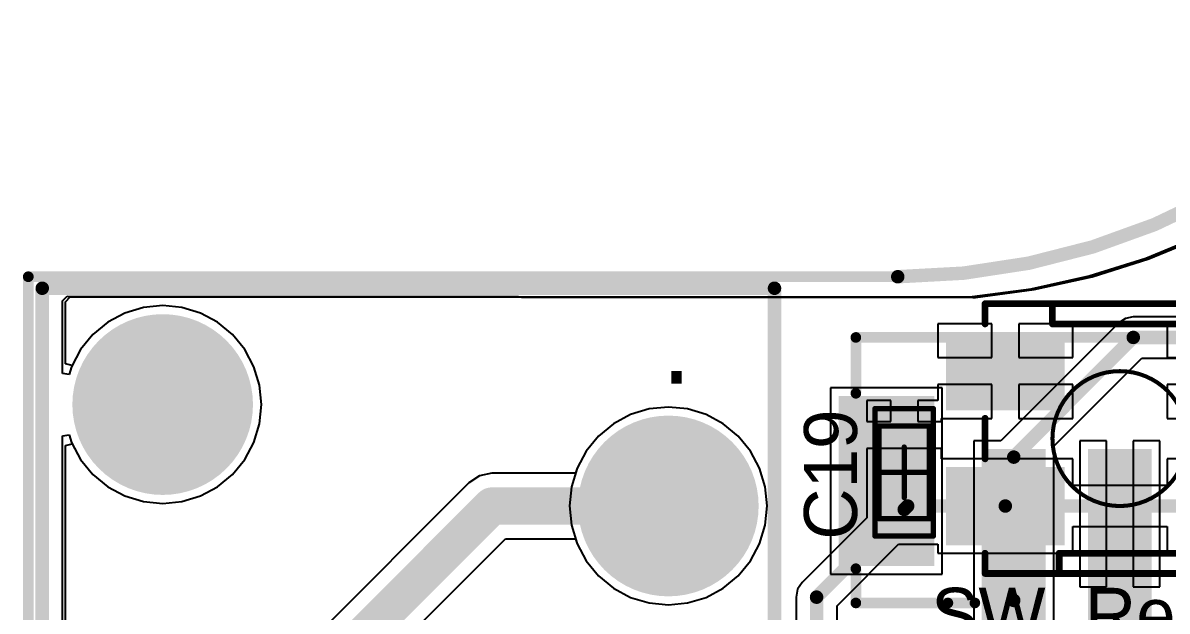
# Model space of a CAD drawing. Header units: millimetres. Extents: x 119.5 to 187.2, y 82 to 144.9.
# Drawn here: x 122.58 to 144.15, y 130.99 to 142.07 of the extents above; entities that cross this region are included whole.
import ezdxf

# ---------------------------------------------------------------- set-up
doc = ezdxf.new("R2010")
doc.units = ezdxf.units.MM
for name, color, linetype in [('BottomLayer', 5, 'Continuous'), ('BottomOverlay', 54, 'Continuous'), ('BottomPaste', 16, 'Continuous'), ('BottomSolder', 6, 'Continuous'), ('Mechanical1', 6, 'Continuous'), ('Mechanical13', 56, 'Continuous'), ('Mechanical15', 56, 'Continuous'), ('PadHoleLayer', 156, 'Continuous'), ('TopLayer', 1, 'Continuous'), ('TopOverlay', 2, 'Continuous'), ('TopPaste', 8, 'Continuous'), ('TopSolder', 216, 'Continuous')]:
    doc.layers.add(name, color=color, linetype=linetype)

msp = doc.modelspace()

# ---------------------------------------------------------------- linework, layer by layer
at = {"layer": 'BottomLayer'}
for p, q in [((143.803, 137.623), (144.837, 138.051)), ((142.736, 137.286), (143.803, 137.623)), ((141.644, 137.044), (142.736, 137.286)), ((140.534, 136.898), (141.644, 137.044)), ((123.386, 136.816), (123.476, 136.906)), ((123.386, 135.649), (123.386, 136.816)), ((123.476, 136.906), (140.487, 136.896)), ((125.217, 136.743), (124.854, 136.707)), ((125.58, 136.707), (125.217, 136.743)), ((140.487, 136.896), (140.534, 136.898)), ((124.504, 136.601), (124.182, 136.429)), ((124.854, 136.707), (124.504, 136.601)), ((125.93, 136.601), (125.58, 136.707)), ((126.252, 136.429), (125.93, 136.601)), ((143.51, 136.532), (143.361, 136.503)), ((150.461, 136.532), (143.51, 136.532)), ((124.182, 136.429), (123.9, 136.197)), ((126.534, 136.197), (126.252, 136.429)), ((143.235, 136.419), (141.012, 134.195)), ((143.361, 136.503), (143.235, 136.419)), ((123.9, 136.197), (123.668, 135.915)), ((126.766, 135.915), (126.534, 136.197)), ((123.668, 135.915), (123.509, 135.618)), ((126.938, 135.593), (126.766, 135.915)), ((123.509, 135.618), (123.386, 135.649)), ((142.01, 134.095), (143.671, 135.756)), ((143.671, 135.756), (148.607, 135.756)), ((127.044, 135.243), (126.938, 135.593)), ((127.08, 134.88), (127.044, 135.243)), ((139.91, 135.195), (137.802, 135.195)), ((137.802, 135.195), (137.802, 131.687)), ((139.91, 131.687), (139.91, 135.195)), ((127.044, 134.517), (127.08, 134.88)), ((134.384, 134.797), (134.034, 134.691)), ((134.747, 134.833), (134.384, 134.797)), ((135.11, 134.797), (134.747, 134.833)), ((135.46, 134.691), (135.11, 134.797)), ((134.034, 134.691), (133.712, 134.519)), ((135.782, 134.519), (135.46, 134.691)), ((126.938, 134.167), (127.044, 134.517)), ((133.712, 134.519), (133.43, 134.287)), ((136.064, 134.287), (135.782, 134.519)), ((123.386, 134.111), (123.509, 134.142)), ((123.509, 134.142), (123.668, 133.845)), ((126.766, 133.845), (126.938, 134.167)), ((133.43, 134.287), (133.198, 134.005)), ((136.296, 134.005), (136.064, 134.287)), ((141.012, 134.195), (140.502, 134.195)), ((140.502, 134.195), (140.502, 128.187)), ((143.002, 134.195), (142.502, 134.195)), ((142.502, 134.195), (142.502, 131.445)), ((143.002, 131.445), (143.002, 134.195)), ((144.01, 134.195), (143.51, 134.195)), ((143.51, 134.195), (143.51, 131.445)), ((144.01, 131.445), (144.01, 134.195)), ((123.386, 122.429), (123.386, 134.111)), ((133.198, 134.005), (133.026, 133.683)), ((136.468, 133.683), (136.296, 134.005)), ((142.01, 128.187), (142.01, 134.095)), ((123.668, 133.845), (123.9, 133.563)), ((126.534, 133.563), (126.766, 133.845)), ((123.9, 133.563), (124.182, 133.331)), ((126.252, 133.331), (126.534, 133.563)), ((133.026, 133.683), (132.92, 133.333)), ((136.574, 133.333), (136.468, 133.683)), ((124.182, 133.331), (124.504, 133.159)), ((125.93, 133.159), (126.252, 133.331)), ((132.92, 133.333), (132.884, 132.97)), ((136.61, 132.97), (136.574, 133.333)), ((124.504, 133.159), (124.854, 133.053)), ((125.58, 133.053), (125.93, 133.159)), ((124.854, 133.053), (125.217, 133.017)), ((125.217, 133.017), (125.58, 133.053)), ((132.884, 132.97), (132.92, 132.607)), ((136.574, 132.607), (136.61, 132.97)), ((132.92, 132.607), (133.026, 132.257)), ((136.468, 132.257), (136.574, 132.607)), ((133.026, 132.257), (133.198, 131.935)), ((136.296, 131.935), (136.468, 132.257)), ((133.198, 131.935), (133.43, 131.653)), ((136.064, 131.653), (136.296, 131.935)), ((133.43, 131.653), (133.712, 131.421)), ((135.782, 131.421), (136.064, 131.653)), ((137.802, 131.687), (139.91, 131.687)), ((133.712, 131.421), (134.034, 131.249)), ((135.46, 131.249), (135.782, 131.421)), ((142.502, 131.445), (143.002, 131.445)), ((143.51, 131.445), (144.01, 131.445)), ((134.034, 131.249), (134.384, 131.143)), ((134.384, 131.143), (134.747, 131.107)), ((134.747, 131.107), (135.11, 131.143)), ((135.11, 131.143), (135.46, 131.249))]:
    msp.add_line(p, q, dxfattribs=at)
for points, const_width in [([(124.417, 134.88, 1), (126.017, 134.88, 1)], 1.6), ([(143.446, 136.144, 1), (143.573, 136.144, 1)], 0.127), ([(143.446, 136.144, 1), (143.573, 136.144, 1)], 0.127), ([(133.947, 132.97, 1), (135.547, 132.97, 1)], 1.6), ([(141.193, 133.89, 1), (141.32, 133.89, 1)], 0.127), ([(141.193, 133.89, 1), (141.32, 133.89, 1)], 0.127), ([(141.193, 131.191, 1), (141.32, 131.191, 1)], 0.127), ([(141.193, 131.191, 1), (141.32, 131.191, 1)], 0.127)]:
    msp.add_lwpolyline(points, format="xyb", close=True, dxfattribs=dict(at, const_width=const_width))
at = {"layer": 'BottomLayer', "const_width": 0.254}
for points in [[(141.256, 133.89), (143.51, 136.144)], [(143.51, 136.144), (150.622, 136.144)], [(141.256, 131.191), (141.256, 133.89)], [(141.256, 127.565), (141.256, 131.191)]]:
    msp.add_lwpolyline(points, dxfattribs=at)
at = {"layer": 'BottomLayer'}
for points in [[(138.056, 131.941), (139.656, 131.941), (138.056, 134.941), (139.656, 134.941)], [(140.756, 128.441), (141.756, 128.441), (140.756, 133.941), (141.756, 133.941)], [(142.756, 128.441), (143.756, 128.441), (142.756, 133.941), (143.756, 133.941)]]:
    msp.add_solid(points, dxfattribs=at)
at = {"layer": 'BottomOverlay'}
for points, const_width in [([(122.947, 119.507), (122.947, 137.07)], 0.254), ([(122.947, 137.07), (136.747, 137.07)], 0.254), ([(136.747, 119.47), (136.747, 137.07)], 0.254), ([(138.281, 136.144), (148.231, 136.144)], 0.2), ([(138.281, 135.091), (138.281, 136.144)], 0.2), ([(138.281, 131.144), (138.281, 131.789)], 0.2), ([(138.281, 131.144), (140.016, 131.144)], 0.2), ([(140.016, 131.144), (140.524, 131.144)], 0.2)]:
    msp.add_lwpolyline(points, dxfattribs=dict(at, const_width=const_width))
for points, const_width in [([(122.884, 137.07, 1), (123.011, 137.07, 1)], 0.127), ([(122.884, 137.07, 1), (123.011, 137.07, 1)], 0.127), ([(136.684, 137.07, 1), (136.811, 137.07, 1)], 0.127), ([(136.684, 137.07, 1), (136.811, 137.07, 1)], 0.127), ([(138.231, 136.144, 1), (138.331, 136.144, 1)], 0.1), ([(138.231, 136.144, 1), (138.331, 136.144, 1)], 0.1), ([(138.231, 135.091, 1), (138.331, 135.091, 1)], 0.1), ([(138.231, 131.789, 1), (138.331, 131.789, 1)], 0.1), ([(138.231, 131.144, 1), (138.331, 131.144, 1)], 0.1), ([(138.231, 131.144, 1), (138.331, 131.144, 1)], 0.1), ([(139.966, 131.144, 1), (140.066, 131.144, 1)], 0.1), ([(139.966, 131.144, 1), (140.066, 131.144, 1)], 0.1), ([(140.474, 131.144, 1), (140.574, 131.144, 1)], 0.1)]:
    msp.add_lwpolyline(points, format="xyb", close=True, dxfattribs=dict(at, const_width=const_width))
at = {"layer": 'BottomPaste'}
for points in [[(138.056, 131.941), (139.656, 131.941), (138.056, 134.941), (139.656, 134.941)], [(140.756, 128.441), (141.756, 128.441), (140.756, 133.941), (141.756, 133.941)], [(142.756, 128.441), (143.756, 128.441), (142.756, 133.941), (143.756, 133.941)]]:
    msp.add_solid(points, dxfattribs=at)
at = {"layer": 'BottomSolder', "const_width": 1.702}
for points in [[(124.366, 134.88, 1), (126.068, 134.88, 1)], [(133.896, 132.97, 1), (135.598, 132.97, 1)]]:
    msp.add_lwpolyline(points, format="xyb", close=True, dxfattribs=at)
at = {"layer": 'BottomSolder'}
for points in [[(137.954, 131.839), (139.758, 131.839), (137.954, 135.043), (139.758, 135.043)], [(140.654, 128.339), (141.858, 128.339), (140.654, 134.043), (141.858, 134.043)], [(142.654, 128.339), (143.858, 128.339), (142.654, 134.043), (143.858, 134.043)]]:
    msp.add_solid(points, dxfattribs=at)
at = {"layer": 'Mechanical1', "const_width": 0.254}
msp.add_lwpolyline([(148.85, 141.94, -0.222929), (139.07, 137.287)], format="xyb", dxfattribs=at)
at = {"layer": 'Mechanical1', "const_width": 0.2}
for points in [[(122.682, 137.287), (139.07, 137.287)], [(122.686, 82.169), (122.686, 137.287)]]:
    msp.add_lwpolyline(points, dxfattribs=at)
at = {"layer": 'Mechanical1'}
for points, const_width in [([(122.632, 137.287, 1), (122.732, 137.287, 1)], 0.1), ([(122.636, 137.287, 1), (122.736, 137.287, 1)], 0.1), ([(139.007, 137.287, 1), (139.134, 137.287, 1)], 0.127), ([(139.02, 137.287, 1), (139.12, 137.287, 1)], 0.1)]:
    msp.add_lwpolyline(points, format="xyb", close=True, dxfattribs=dict(at, const_width=const_width))
at = {"layer": 'Mechanical13', "const_width": 0.1}
for points in [[(138.717, 134.479), (139.667, 134.479)], [(138.717, 132.729), (138.717, 134.479)], [(139.667, 132.729), (139.667, 134.479)], [(138.717, 132.729), (139.667, 132.729)]]:
    msp.add_lwpolyline(points, dxfattribs=at)
at = {"layer": 'Mechanical13', "const_width": 0.05}
for points in [[(138.692, 134.479, 1), (138.742, 134.479, 1)], [(138.692, 134.479, 1), (138.742, 134.479, 1)], [(139.642, 134.479, 1), (139.692, 134.479, 1)], [(139.642, 134.479, 1), (139.692, 134.479, 1)], [(138.692, 132.729, 1), (138.742, 132.729, 1)], [(138.692, 132.729, 1), (138.742, 132.729, 1)], [(139.642, 132.729, 1), (139.692, 132.729, 1)], [(139.642, 132.729, 1), (139.692, 132.729, 1)]]:
    msp.add_lwpolyline(points, format="xyb", close=True, dxfattribs=at)
at = {"layer": 'Mechanical15', "const_width": 0.1}
for points in [[(138.642, 134.804), (139.742, 134.804)], [(138.642, 132.404), (138.642, 134.804)], [(139.742, 132.404), (139.742, 134.804)], [(139.192, 133.129), (139.192, 134.079)], [(138.717, 133.604), (139.667, 133.604)], [(138.642, 132.404), (139.742, 132.404)]]:
    msp.add_lwpolyline(points, dxfattribs=at)
at = {"layer": 'Mechanical15', "const_width": 0.05}
for points in [[(138.617, 134.804, 1), (138.667, 134.804, 1)], [(138.617, 134.804, 1), (138.667, 134.804, 1)], [(139.717, 134.804, 1), (139.767, 134.804, 1)], [(139.717, 134.804, 1), (139.767, 134.804, 1)], [(139.167, 134.079, 1), (139.217, 134.079, 1)], [(138.692, 133.604, 1), (138.742, 133.604, 1)], [(139.642, 133.604, 1), (139.692, 133.604, 1)], [(139.167, 133.129, 1), (139.217, 133.129, 1)], [(138.617, 132.404, 1), (138.667, 132.404, 1)], [(138.617, 132.404, 1), (138.667, 132.404, 1)], [(139.717, 132.404, 1), (139.767, 132.404, 1)], [(139.717, 132.404, 1), (139.767, 132.404, 1)]]:
    msp.add_lwpolyline(points, format="xyb", close=True, dxfattribs=at)
at = {"layer": 'PadHoleLayer', "const_width": 1}
for points in [[(124.717, 134.88, 1), (125.717, 134.88, 1)], [(134.247, 132.97, 1), (135.247, 132.97, 1)]]:
    msp.add_lwpolyline(points, format="xyb", close=True, dxfattribs=at)
at = {"layer": 'TopLayer'}
for p, q in [((143.744, 137.637), (144.777, 138.065)), ((142.676, 137.301), (143.744, 137.637)), ((141.584, 137.058), (142.676, 137.301)), ((140.474, 136.912), (141.584, 137.058)), ((123.326, 136.831), (123.416, 136.92)), ((123.326, 135.467), (123.326, 136.831)), ((123.416, 136.92), (140.427, 136.91)), ((125.217, 136.743), (124.854, 136.707)), ((125.58, 136.707), (125.217, 136.743)), ((140.427, 136.91), (140.474, 136.912)), ((124.504, 136.601), (124.182, 136.429)), ((124.854, 136.707), (124.504, 136.601)), ((125.93, 136.601), (125.58, 136.707)), ((126.252, 136.429), (125.93, 136.601)), ((124.182, 136.429), (123.9, 136.197)), ((126.534, 136.197), (126.252, 136.429)), ((140.843, 136.398), (139.827, 136.398)), ((139.827, 136.398), (139.827, 135.763)), ((140.843, 135.763), (140.843, 136.398)), ((142.367, 136.398), (141.351, 136.398)), ((141.351, 136.398), (141.351, 135.763)), ((142.367, 135.763), (142.367, 136.398)), ((145.161, 136.398), (144.145, 136.398)), ((144.145, 136.398), (144.145, 135.763)), ((123.9, 136.197), (123.668, 135.915)), ((126.766, 135.915), (126.534, 136.197)), ((123.668, 135.915), (123.496, 135.593)), ((126.938, 135.593), (126.766, 135.915)), ((139.827, 135.763), (140.843, 135.763)), ((141.351, 135.763), (142.367, 135.763)), ((144.145, 135.763), (145.161, 135.763)), ((123.452, 135.448), (123.326, 135.467)), ((123.496, 135.593), (123.452, 135.448)), ((127.044, 135.243), (126.938, 135.593)), ((127.08, 134.88), (127.044, 135.243)), ((140.843, 135.255), (139.827, 135.255)), ((139.827, 135.255), (139.827, 134.958)), ((140.843, 134.62), (140.843, 135.255)), ((142.367, 135.255), (141.351, 135.255)), ((141.351, 135.255), (141.351, 134.62)), ((142.367, 134.62), (142.367, 135.255)), ((145.161, 135.255), (144.145, 135.255)), ((144.145, 135.255), (144.145, 134.62)), ((127.044, 134.517), (127.08, 134.88)), ((134.384, 134.797), (134.034, 134.691)), ((134.747, 134.833), (134.384, 134.797)), ((135.11, 134.797), (134.747, 134.833)), ((135.46, 134.691), (135.11, 134.797)), ((138.938, 134.958), (138.488, 134.958)), ((138.488, 134.958), (138.488, 134.558)), ((138.938, 134.558), (138.938, 134.958)), ((139.827, 134.958), (139.446, 134.958)), ((139.446, 134.958), (139.446, 134.558)), ((134.034, 134.691), (133.712, 134.519)), ((135.782, 134.519), (135.46, 134.691)), ((139.896, 134.558), (139.896, 134.62)), ((139.896, 134.62), (140.843, 134.62)), ((141.351, 134.62), (142.367, 134.62)), ((144.145, 134.62), (145.161, 134.62)), ((126.938, 134.167), (127.044, 134.517)), ((133.712, 134.519), (133.43, 134.287)), ((136.064, 134.287), (135.782, 134.519)), ((138.488, 134.558), (138.938, 134.558)), ((139.446, 134.558), (139.896, 134.558)), ((123.326, 134.293), (123.452, 134.312)), ((123.326, 122.247), (123.326, 134.293)), ((123.452, 134.312), (123.496, 134.167)), ((123.496, 134.167), (123.668, 133.845)), ((126.766, 133.845), (126.938, 134.167)), ((133.43, 134.287), (133.198, 134.005)), ((136.296, 134.005), (136.064, 134.287)), ((133.198, 134.005), (133.026, 133.683)), ((136.468, 133.683), (136.296, 134.005)), ((139.896, 134.05), (138.488, 134.05)), ((138.488, 134.05), (138.488, 133.65)), ((139.896, 133.858), (139.896, 134.05)), ((123.668, 133.845), (123.9, 133.563)), ((126.534, 133.563), (126.766, 133.845)), ((142.367, 133.858), (139.896, 133.858)), ((142.367, 133.357), (142.367, 133.858)), ((146.685, 133.858), (144.145, 133.858)), ((144.145, 133.858), (144.145, 133.357)), ((123.9, 133.563), (124.182, 133.331)), ((126.252, 133.331), (126.534, 133.563)), ((131.186, 133.539), (130.986, 133.405)), ((131.422, 133.586), (131.186, 133.539)), ((132.996, 133.586), (131.422, 133.586)), ((133.026, 133.683), (132.996, 133.586)), ((136.574, 133.333), (136.468, 133.683)), ((138.488, 133.65), (138.488, 133.65)), ((138.488, 133.65), (138.488, 133.558)), ((138.488, 133.558), (138.488, 133.558)), ((138.488, 133.558), (138.488, 132.749)), ((124.182, 133.331), (124.504, 133.159)), ((125.93, 133.159), (126.252, 133.331)), ((130.986, 133.405), (127.359, 129.778)), ((136.61, 132.97), (136.574, 133.333)), ((144.145, 133.357), (142.367, 133.357)), ((124.504, 133.159), (124.854, 133.053)), ((125.58, 133.053), (125.93, 133.159)), ((124.854, 133.053), (125.217, 133.017)), ((125.217, 133.017), (125.58, 133.053)), ((136.574, 132.607), (136.61, 132.97)), ((138.488, 132.749), (137.266, 131.528)), ((136.468, 132.257), (136.574, 132.607)), ((142.367, 132.08), (142.367, 132.581)), ((142.367, 132.581), (144.145, 132.581)), ((144.145, 132.581), (144.145, 132.08)), ((128.41, 129.087), (131.677, 132.354)), ((131.677, 132.354), (132.996, 132.354)), ((132.996, 132.354), (133.026, 132.257)), ((133.026, 132.257), (133.198, 131.935)), ((136.296, 131.935), (136.468, 132.257)), ((137.929, 131.092), (139.087, 132.25)), ((139.087, 132.25), (139.827, 132.25)), ((139.827, 132.25), (139.827, 132.08)), ((139.827, 132.08), (142.367, 132.08)), ((144.145, 132.08), (146.685, 132.08)), ((133.198, 131.935), (133.43, 131.653)), ((136.064, 131.653), (136.296, 131.935)), ((133.43, 131.653), (133.712, 131.421)), ((135.782, 131.421), (136.064, 131.653)), ((133.712, 131.421), (134.034, 131.249)), ((135.46, 131.249), (135.782, 131.421)), ((137.182, 131.402), (137.153, 131.253)), ((137.266, 131.528), (137.182, 131.402)), ((134.034, 131.249), (134.384, 131.143)), ((134.384, 131.143), (134.747, 131.107)), ((134.747, 131.107), (135.11, 131.143)), ((135.11, 131.143), (135.46, 131.249)), ((137.153, 131.253), (137.153, 121.539)), ((137.929, 129.16), (137.929, 131.092))]:
    msp.add_line(p, q, dxfattribs=at)
for points, const_width in [([(124.417, 134.88, 1), (126.017, 134.88, 1)], 1.6), ([(133.947, 132.97, 1), (135.547, 132.97, 1)], 1.6), ([(131.247, 132.97, 1), (131.597, 132.97, 1)], 0.35), ([(131.247, 132.97, 1), (131.597, 132.97, 1)], 0.35), ([(134.572, 132.97, 1), (134.922, 132.97, 1)], 0.35), ([(139.194, 132.969, 1), (139.321, 132.969, 1)], 0.127), ([(139.194, 132.969, 1), (139.321, 132.969, 1)], 0.127), ([(141.034, 132.969, 1), (141.161, 132.969, 1)], 0.127), ([(141.034, 132.969, 1), (141.161, 132.969, 1)], 0.127), ([(139.129, 132.904, 1), (139.256, 132.904, 1)], 0.127), ([(139.129, 132.904, 1), (139.256, 132.904, 1)], 0.127), ([(137.477, 131.253, 1), (137.605, 131.253, 1)], 0.127), ([(137.477, 131.253, 1), (137.605, 131.253, 1)], 0.127)]:
    msp.add_lwpolyline(points, format="xyb", close=True, dxfattribs=dict(at, const_width=const_width))
for points, const_width in [([(127.794, 129.342), (131.422, 132.97)], 0.7), ([(131.422, 132.97), (134.747, 132.97)], 0.7), ([(139.192, 132.904), (139.257, 132.969)], 0.254), ([(139.257, 132.969), (141.097, 132.969)], 0.254), ([(141.097, 132.969), (145.415, 132.969)], 0.254), ([(137.541, 131.253), (139.192, 132.904)], 0.254), ([(137.541, 121.539), (137.541, 131.253)], 0.254)]:
    msp.add_lwpolyline(points, dxfattribs=dict(at, const_width=const_width))
for points in [[(142.113, 134.874), (142.113, 136.144), (140.081, 134.874), (140.081, 136.144)], [(138.742, 133.904), (139.642, 133.904), (138.742, 134.704), (139.642, 134.704)], [(142.113, 132.334), (142.113, 133.604), (140.081, 132.334), (140.081, 133.604)], [(138.742, 132.504), (139.642, 132.504), (138.742, 133.304), (139.642, 133.304)]]:
    msp.add_solid(points, dxfattribs=at)
at = {"layer": 'TopOverlay', "const_width": 0.127}
for points in [[(140.716, 136.779), (145.796, 136.779)], [(140.716, 136.398), (140.716, 136.779)], [(141.986, 136.398), (141.986, 136.779)], [(141.986, 136.398), (144.399, 136.398)], [(140.716, 133.858), (140.716, 134.62)], [(140.716, 131.699), (140.716, 132.08)], [(142.113, 132.08), (144.526, 132.08)], [(142.113, 131.699), (142.113, 132.08)], [(140.716, 131.699), (145.796, 131.699)]]:
    msp.add_lwpolyline(points, dxfattribs=at)
at = {"layer": 'TopOverlay'}
for points, const_width in [([(140.684, 136.779, 1), (140.748, 136.779, 1)], 0.0635), ([(140.684, 136.779, 1), (140.748, 136.779, 1)], 0.0635), ([(141.954, 136.779, 1), (142.018, 136.779, 1)], 0.0635), ([(140.684, 136.398, 1), (140.748, 136.398, 1)], 0.0635), ([(141.954, 136.398, 1), (142.018, 136.398, 1)], 0.0635), ([(141.954, 136.398, 1), (142.018, 136.398, 1)], 0.0635), ([(144.526, 134.239, 1), (141.986, 134.239, 1)], 0.0762), ([(140.684, 134.62, 1), (140.748, 134.62, 1)], 0.0635), ([(141.967, 134.239, 1), (142.005, 134.239, 1)], 0.0381), ([(140.684, 133.858, 1), (140.748, 133.858, 1)], 0.0635), ([(140.684, 132.08, 1), (140.748, 132.08, 1)], 0.0635), ([(142.081, 132.08, 1), (142.145, 132.08, 1)], 0.0635), ([(142.081, 132.08, 1), (142.145, 132.08, 1)], 0.0635), ([(140.684, 131.699, 1), (140.748, 131.699, 1)], 0.0635), ([(140.684, 131.699, 1), (140.748, 131.699, 1)], 0.0635), ([(142.081, 131.699, 1), (142.145, 131.699, 1)], 0.0635)]:
    msp.add_lwpolyline(points, format="xyb", close=True, dxfattribs=dict(at, const_width=const_width))
at = {"layer": 'TopPaste'}
for points in [[(142.113, 134.874), (142.113, 136.144), (140.081, 134.874), (140.081, 136.144)], [(138.742, 133.904), (139.642, 133.904), (138.742, 134.704), (139.642, 134.704)], [(142.113, 132.334), (142.113, 133.604), (140.081, 132.334), (140.081, 133.604)], [(138.742, 132.504), (139.642, 132.504), (138.742, 133.304), (139.642, 133.304)]]:
    msp.add_solid(points, dxfattribs=at)
at = {"layer": 'TopSolder', "const_width": 1.702}
for points in [[(124.366, 134.88, 1), (126.068, 134.88, 1)], [(133.896, 132.97, 1), (135.598, 132.97, 1)]]:
    msp.add_lwpolyline(points, format="xyb", close=True, dxfattribs=at)
at = {"layer": 'TopSolder'}
for points in [[(142.215, 134.772), (142.215, 136.246), (139.979, 134.772), (139.979, 136.246)], [(138.64, 133.802), (139.744, 133.802), (138.64, 134.806), (139.744, 134.806)], [(142.215, 132.232), (142.215, 133.706), (139.979, 132.232), (139.979, 133.706)], [(138.64, 132.402), (139.744, 132.402), (138.64, 133.406), (139.744, 133.406)]]:
    msp.add_solid(points, dxfattribs=at)

# ---------------------------------------------------------------- texts
at = {"layer": 'BottomOverlay', "text_generation_flag": 2}
msp.add_text('.', height=1.524, rotation=180, dxfattribs=at).set_placement((134.62, 135.509))
at = {"layer": 'TopOverlay'}
for s, rotation, p in [('C19', 90, (138.303, 132.334)), ('SW_Reset', 360, (139.7, 130.429))]:
    msp.add_text(s, height=1, rotation=rotation, dxfattribs=at).set_placement(p)

doc.saveas('drawing.dxf')
